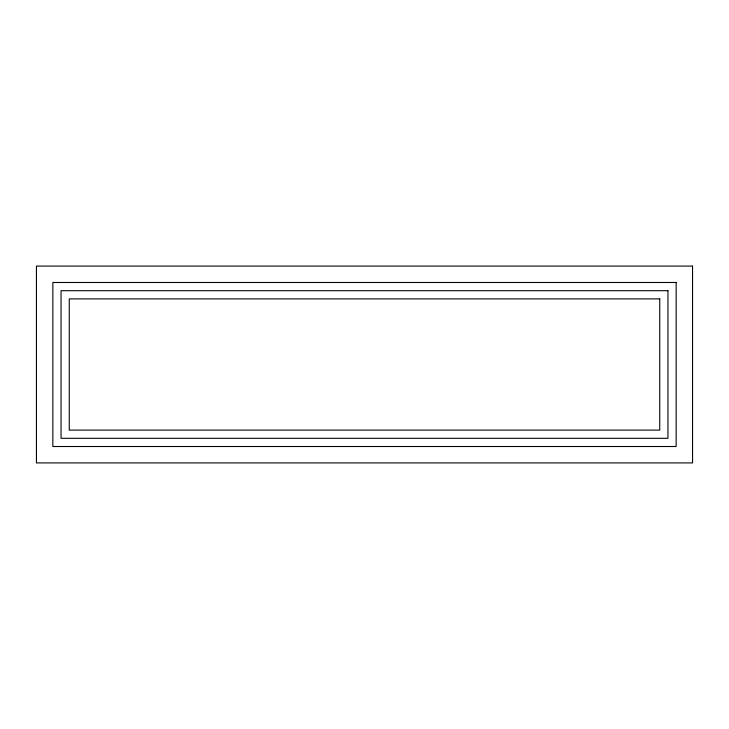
<?xml version="1.0" encoding="UTF-8"?>
<svg xmlns="http://www.w3.org/2000/svg" width="729" height="729" viewBox="0 0 729 729"><rect width="100%" height="100%" fill="white"/><g stroke="black" fill="none" stroke-linecap="round" stroke-linejoin="round"><path stroke-width="1.09" d="M692.55 266.085L36.45 266.085L36.45 462.915L692.55 462.915L692.55 266.085M676.148 282.488L52.852 282.488L52.852 446.512L676.148 446.512L676.148 282.488M667.946 290.689L61.054 290.689L61.054 438.311L667.946 438.311L667.946 290.689M659.745 298.89L69.255 298.89L69.255 430.11L659.745 430.11L659.745 298.89"/></g></svg>
